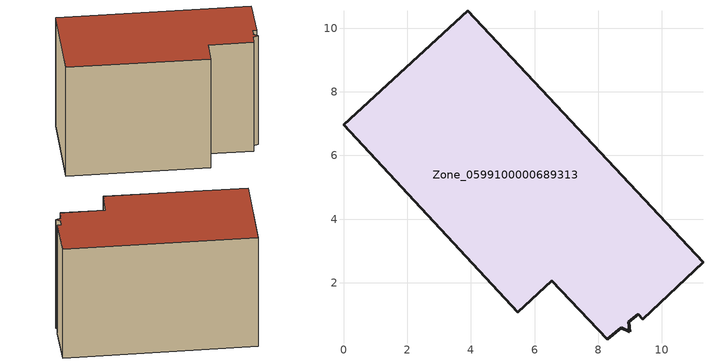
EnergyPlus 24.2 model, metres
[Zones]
Zone_0599100000689313
 floor ground (C_G): 6.54,2.07 5.47,1.08 0,6.97 3.9,10.54 11.29,2.64 9.4,0.85 9.26,1.01 8.95,0.77 8.99,0.47 8.73,0.59 8.28,0.23 z0
 wall outside (C_F): 3.9,10.54 0,6.97 5.47,1.08 6.54,2.07 8.28,0.23 8.73,0.59 8.99,0.47 8.95,0.77 9.26,1.01 9.4,0.85 11.29,2.64 3.9,10.54 z0:7
 roof outside (C_R): 8.95,0.77 9.26,1.01 9.4,0.85 11.29,2.64 3.9,10.54 0,6.97 5.47,1.08 6.54,2.07 8.28,0.23 8.73,0.59 8.99,0.47 z7
[BUILDING]
Pand.0599100000689313: North Axis=0; Terrain=City; Loads Convergence Tolerance Value=0.04; Temperature Convergence Tolerance Value=0.4; Solar Distribution=FullExterior; Maximum Number of Warmup Days=25; Minimum Number of Warmup Days=1
[Site:Location]
Rotterdam.The.Hague.AP_ZH_NLD Design_Conditions: Latitude=51.96; Longitude=4.45; Time Zone=1; Elevation=-4.5
[SITE:GROUNDTEMPERATURE:BUILDINGSURFACE]
18, 18, 18, 18, 18, 18, 18, 18, 18, 18, 18, 18
[MATERIAL] Thermal Absorptance=0.9; Solar Absorptance=0.7; Visible Absorptance=0.7
Name | Roughness | Thickness | Conductivity | Density | Specific Heat
G.D.1965 | MediumSmooth | 0.15 | 1 | 540 | 1210
F.D.1965 | Rough | 0.3 | 0.857143 | 1920 | 840
R.D.1965 | MediumRough | 0.2 | 0.08 | 1500 | 1000
[CONSTRUCTION]
C_G: G.D.1965
C_F: F.D.1965
C_R: R.D.1965
[ZONE]
Zone_0599100000689313: Type=1; Multiplier=1; Ceiling Height=Autocalculate; Volume=Autocalculate; Floor Area=autocalculate; Part of Total Floor Area=Yes
[ZONEINFILTRATION:DESIGNFLOWRATE]
Infil_Zone_0599100000689313: Zone or ZoneList or Space or SpaceList=Zone_0599100000689313; Schedule=AlwaysOn; Design Flow Rate Calculation Method=Flow/Area; Flow Rate per Floor Area=0.0042; Constant Term Coefficient=1; Temperature Term Coefficient=0; Velocity Term Coefficient=0; Velocity Squared Term Coefficient=0
[HVACTEMPLATE:ZONE:IDEALLOADSAIRSYSTEM]
Zone_0599100000689313: Maximum Heating Supply Air Temperature=50; Minimum Cooling Supply Air Temperature=13; Maximum Heating Supply Air Humidity Ratio=0.0156; Minimum Cooling Supply Air Humidity Ratio=0.0077; Heating Limit=NoLimit; Cooling Limit=NoLimit; Dehumidification Control Type=ConstantSensibleHeatRatio; Cooling Sensible Heat Ratio=0.7; Dehumidification Setpoint=60; Humidification Control Type=None; Humidification Setpoint=30; Outdoor Air Method=None; Outdoor Air Flow Rate per Person=0.00944; Outdoor Air Flow Rate per Zone Floor Area=0; Outdoor Air Flow Rate per Zone=0; Demand Controlled Ventilation Type=None; Outdoor Air Economizer Type=NoEconomizer; Heat Recovery Type=None; Sensible Heat Recovery Effectiveness=0.7; Latent Heat Recovery Effectiveness=0.65
[ZONECONTROL:THERMOSTAT]
ThermostatControl_Zone_0599100000689313: Zone or ZoneList=Zone_0599100000689313; Control Type Schedule=DualSetpointControlType; Control 1=Thermostat_Zone_0599100000689313; Temperature Difference Between Cutout And Setpoint=0
[THERMOSTATSETPOINT:DUALSETPOINT]
Thermostat_Zone_0599100000689313: Heating Setpoint Temperature Schedule=HeatingSetpoint_Zone_0599100000689313; Cooling Setpoint Temperature Schedule=CoolingSetpoint_Zone_0599100000689313
[SCHEDULE:COMPACT]
HeatingSetpoint_Zone_0599100000689313: Through: 12/31, For: AllDays, Until: 24:00, 21
CoolingSetpoint_Zone_0599100000689313: Through: 12/31, For: AllDays, Until: 24:00, 24
DualSetpointControlType: Through: 12/31, For: AllDays, Until: 24:00, 4
AlwaysOn: Through: 12/31, For: AllDays, Until: 24:00, 1
